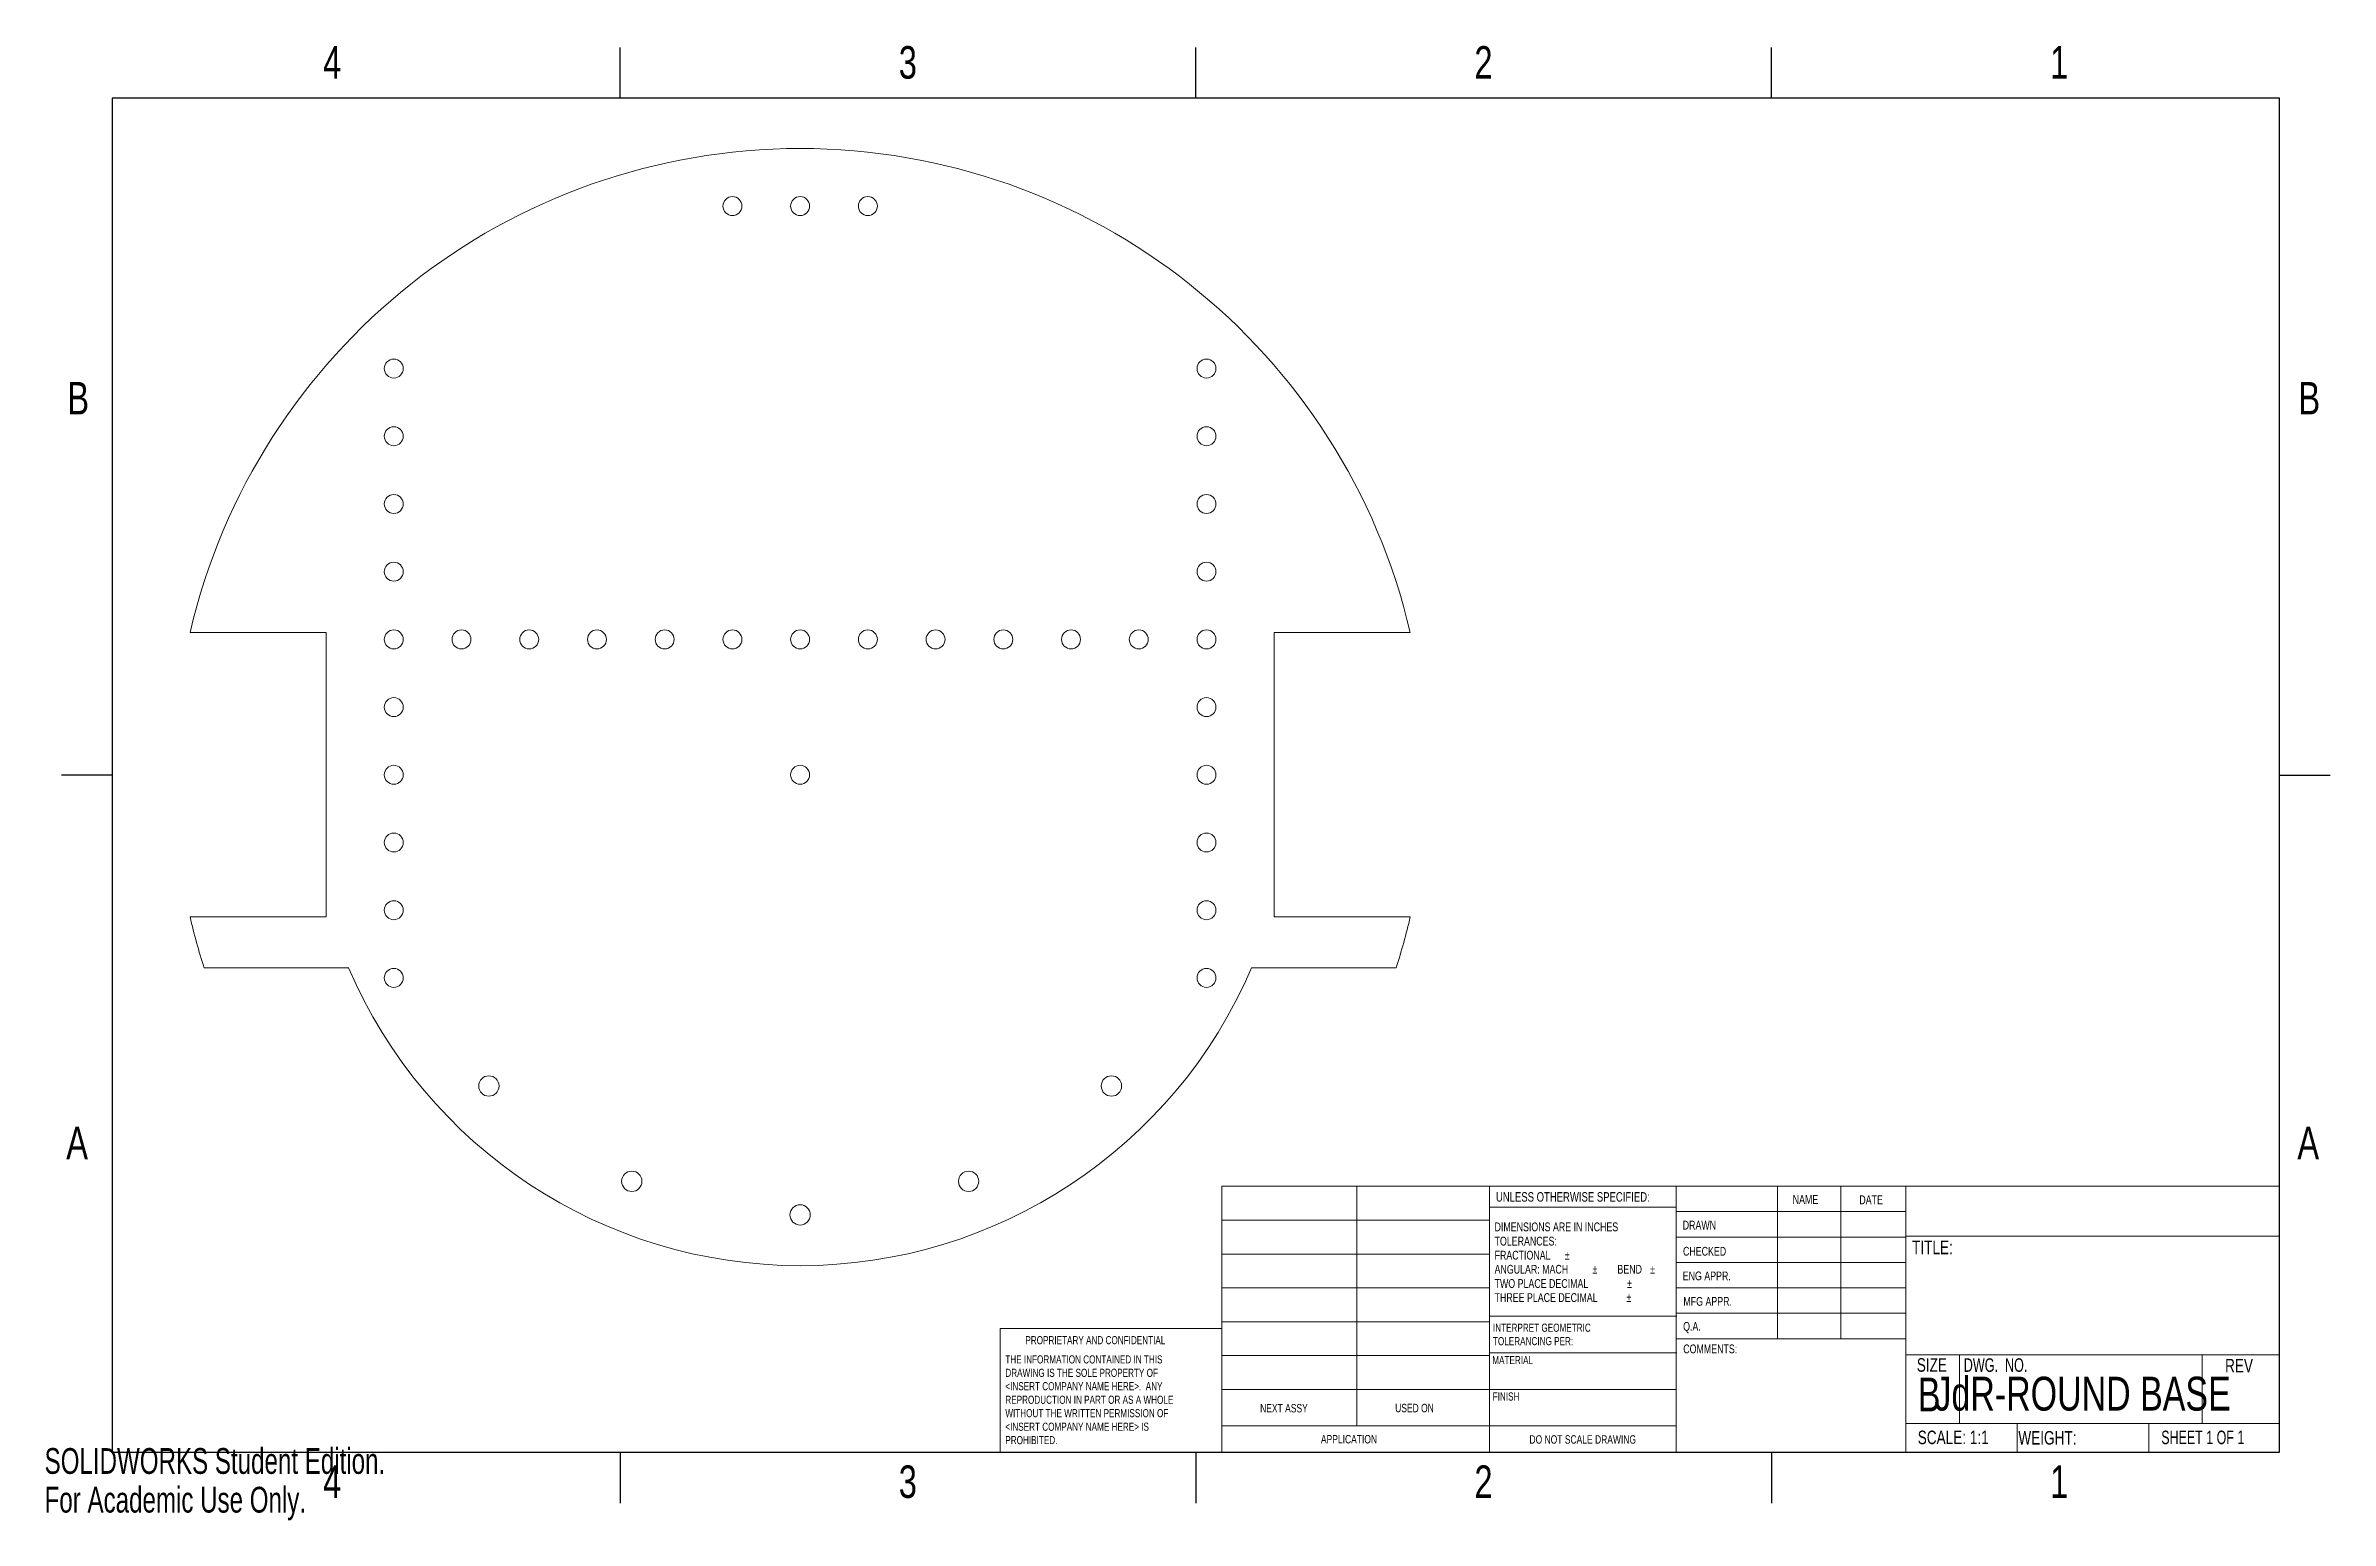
# Model space of a CAD drawing. Header units: inches. Extents: x 0 to 16.9, y 0 to 10.9.
import ezdxf

# ---------------------------------------------------------------- set-up
doc = ezdxf.new("R2010")
doc.units = ezdxf.units.IN
doc.header["$MEASUREMENT"] = 0
doc.styles.add('SLDTEXTSTYLE0', font='TXT', dxfattribs={"width": 0.75})
doc.styles.add('SLDTEXTSTYLE1', font='TXT', dxfattribs={"width": 0.6875})
doc.styles.add('SLDTEXTSTYLE2', font='TXT', dxfattribs={"width": 0.694444})
doc.styles.add('SLDTEXTSTYLE3', font='TXT', dxfattribs={"width": 0.7})

# ---------------------------------------------------------------- blocks, each defined once
blk = doc.blocks.new('SW_NOTE_0')
at = {"color": 0, "linetype": 'Continuous', "lineweight": 0, "char_height": 0.06, "attachment_point": 1, "style": 'SLDTEXTSTYLE0'}
for s, insert in [('INTERPRET GEOMETRIC', (0, 0.077)), ('TOLERANCING PER:', (0, -0.022))]:
    blk.add_mtext(s, dxfattribs=dict(at, insert=insert))
blk = doc.blocks.new('SW_NOTE_1')
at = {"color": 0, "linetype": 'Continuous', "lineweight": 0, "char_height": 0.065, "attachment_point": 1, "style": 'SLDTEXTSTYLE0'}
for s, insert in [('DIMENSIONS ARE IN INCHES', (0, 0.084)), ('TOLERANCES:', (0, -0.021)), ('FRACTIONAL', (0, -0.125)), ('%%p', (0.518, -0.125)), ('ANGULAR: MACH', (0, -0.229)), ('TWO PLACE DECIMAL', (0, -0.334)), ('%%p', (0.723, -0.229)), ('BEND', (0.907, -0.229)), ('%%p', (1.148, -0.229)), ('THREE PLACE DECIMAL', (0, -0.438)), ('%%p', (0.974, -0.438)), ('%%p', (0.979, -0.334))]:
    blk.add_mtext(s, dxfattribs=dict(at, insert=insert))
blk = doc.blocks.new('SW_NOTE_2')
at = {"color": 0, "linetype": 'Continuous', "lineweight": 0, "char_height": 0.06, "attachment_point": 1, "style": 'SLDTEXTSTYLE0'}
for s, insert in [('THE INFORMATION CONTAINED IN THIS', (0, 0.077)), ('<INSERT COMPANY NAME HERE>.  ANY', (0, -0.121)), ('DRAWING IS THE SOLE PROPERTY OF', (0, -0.022)), ('WITHOUT THE WRITTEN PERMISSION OF', (0, -0.32)), ('REPRODUCTION IN PART OR AS A WHOLE', (0, -0.221)), ('<INSERT COMPANY NAME HERE> IS', (0, -0.42)), ('PROHIBITED.', (0, -0.519))]:
    blk.add_mtext(s, dxfattribs=dict(at, insert=insert))

msp = doc.modelspace()

# ---------------------------------------------------------------- linework, layer by layer
at = {"color": 7, "linetype": 'Continuous'}
for p, q in [((4.25, 10.5), (4.25, 10.875)), ((8.5, 10.5), (8.5, 10.875)), ((12.75, 10.5), (12.75, 10.875)), ((0.5, 10.5), (0.5, 0.5)), ((16.5, 10.5), (0.5, 10.5)), ((16.5, 0.5), (16.5, 10.5)), ((0.5, 5.5), (0.125, 5.5)), ((16.5, 5.5), (16.875, 5.5)), ((0.5, 0.5), (16.5, 0.5)), ((4.25, 0.5), (4.25, 0.125)), ((8.5, 0.5), (8.5, 0.125)), ((12.75, 0.5), (12.75, 0.125))]:
    msp.add_line(p, q, dxfattribs=at)
at = {"color": 7, "linetype": 'Continuous', "lineweight": 15}
for p, q in [((2.078, 6.553), (1.074, 6.553)), ((2.078, 4.453), (2.078, 6.553)), ((9.078, 6.553), (10.082, 6.553)), ((9.078, 4.453), (9.078, 6.553)), ((1.074, 4.453), (2.078, 4.453)), ((10.082, 4.453), (9.078, 4.453)), ((2.245, 4.078), (1.178, 4.078)), ((8.911, 4.078), (9.978, 4.078))]:
    msp.add_line(p, q, dxfattribs=at)
at = {"color": 7, "linetype": 'Continuous', "lineweight": 0}
for p, q in [((8.691, 2.464), (16.5, 2.464)), ((8.691, 0.5), (8.691, 2.464)), ((9.689, 2.464), (9.689, 0.696)), ((10.668, 0.5), (10.668, 2.464)), ((12.045, 2.464), (12.045, 0.5)), ((12.794, 2.464), (12.794, 1.339)), ((13.262, 2.464), (13.262, 1.339)), ((13.741, 2.464), (13.741, 0.5)), ((16.5, 2.464), (16.5, 0.5)), ((8.691, 2.214), (10.668, 2.214)), ((12.045, 2.31), (10.668, 2.31)), ((12.045, 2.277), (13.741, 2.277)), ((12.045, 2.089), (13.741, 2.089)), ((13.741, 2.097), (16.5, 2.097)), ((8.691, 1.964), (10.668, 1.964)), ((12.045, 1.902), (13.741, 1.902)), ((8.691, 1.714), (10.668, 1.714)), ((13.741, 1.714), (12.045, 1.714)), ((13.741, 1.527), (12.045, 1.527)), ((7.054, 0.5), (7.054, 1.414)), ((8.691, 1.414), (7.054, 1.414)), ((8.691, 1.464), (10.668, 1.464)), ((10.668, 1.504), (12.05, 1.504)), ((8.691, 1.214), (10.668, 1.214)), ((10.668, 1.234), (12.05, 1.234)), ((13.741, 1.339), (12.05, 1.339)), ((13.741, 1.22), (16.5, 1.22)), ((14.137, 1.22), (14.137, 0.713)), ((15.928, 1.22), (15.928, 0.713)), ((8.691, 0.964), (10.668, 0.964)), ((10.668, 0.964), (12.045, 0.964)), ((8.691, 0.696), (12.045, 0.696)), ((13.741, 0.713), (16.5, 0.713)), ((14.564, 0.713), (14.564, 0.5)), ((15.536, 0.713), (15.536, 0.5)), ((16.5, 0.5), (7.054, 0.5))]:
    msp.add_line(p, q, dxfattribs=at)
at = {"color": 7, "linetype": 'Continuous', "lineweight": 15}
for centre, radius in [((5.078, 9.703), 0.07), ((5.578, 9.703), 0.07), ((6.078, 9.703), 0.07), ((2.578, 8.503), 0.07), ((8.578, 8.503), 0.07), ((2.578, 8.003), 0.07), ((8.578, 8.003), 0.07), ((2.578, 7.503), 0.07), ((8.578, 7.503), 0.07), ((2.578, 7.003), 0.07), ((8.578, 7.003), 0.07), ((2.578, 6.503), 0.07), ((3.078, 6.503), 0.07), ((3.578, 6.503), 0.07), ((4.078, 6.503), 0.07), ((4.578, 6.503), 0.07), ((5.078, 6.503), 0.07), ((5.578, 6.503), 0.07), ((6.078, 6.503), 0.07), ((6.578, 6.503), 0.07), ((7.078, 6.503), 0.07), ((7.578, 6.503), 0.07), ((8.078, 6.503), 0.07), ((8.578, 6.503), 0.07), ((2.578, 6.003), 0.07), ((8.578, 6.003), 0.07), ((2.578, 5.503), 0.07), ((5.578, 5.503), 0.07), ((8.578, 5.503), 0.07), ((2.578, 5.003), 0.07), ((8.578, 5.003), 0.07), ((2.578, 4.503), 0.07), ((8.578, 4.503), 0.07), ((2.578, 4.003), 0.07), ((8.578, 4.003), 0.07), ((3.28, 3.205), 0.075), ((7.876, 3.205), 0.075), ((4.335, 2.501), 0.075), ((6.822, 2.501), 0.075), ((5.578, 2.253), 0.075)]:
    msp.add_circle(centre, radius, dxfattribs=at)
for radius, start, end in [(4.625, 13.1221, 166.8779), (4.625, 193.1221, 197.9453), (4.625, 342.0547, 346.8779), (3.625, 203.1477, 336.8523)]:
    msp.add_arc((5.578, 5.503), radius, start, end, dxfattribs=at)

# ---------------------------------------------------------------- block references
at = {"color": 7, "linetype": 'Continuous', "lineweight": 0}
for name, p in [('SW_NOTE_1', (10.705, 2.113)), ('SW_NOTE_0', (10.693, 1.373)), ('SW_NOTE_2', (7.093, 1.139))]:
    msp.add_blockref(name, p, dxfattribs=at)

# ---------------------------------------------------------------- texts
for s, insert, char_height, attachment_point, style in [('4', (2.123, 10.884), 0.24, 2, 'SLDTEXTSTYLE0'), ('3', (6.373, 10.884), 0.24, 2, 'SLDTEXTSTYLE0'), ('2', (10.623, 10.884), 0.24, 2, 'SLDTEXTSTYLE0'), ('1', (14.873, 10.884), 0.24, 2, 'SLDTEXTSTYLE0'), ('B', (0.248, 8.404), 0.24, 2, 'SLDTEXTSTYLE0'), ('B', (16.72, 8.404), 0.24, 2, 'SLDTEXTSTYLE0'), ('A', (0.24, 2.904), 0.24, 2, 'SLDTEXTSTYLE0'), ('A', (16.712, 2.904), 0.24, 2, 'SLDTEXTSTYLE0'), ('UNLESS OTHERWISE SPECIFIED:', (10.715, 2.421), 0.07, 1, 'SLDTEXTSTYLE0'), ('NAME', (12.906, 2.399), 0.065, 1, 'SLDTEXTSTYLE0'), ('DATE', (13.398, 2.397), 0.065, 1, 'SLDTEXTSTYLE0'), ('DRAWN', (12.094, 2.21), 0.065, 1, 'SLDTEXTSTYLE0'), ('TITLE:', (13.787, 2.063), 0.1, 1, 'SLDTEXTSTYLE0'), ('CHECKED', (12.096, 2.017), 0.065, 1, 'SLDTEXTSTYLE0'), ('ENG APPR.', (12.094, 1.835), 0.065, 1, 'SLDTEXTSTYLE0'), ('MFG APPR.', (12.099, 1.647), 0.065, 1, 'SLDTEXTSTYLE0'), ('PROPRIETARY AND CONFIDENTIAL', (7.241, 1.358), 0.06, 1, 'SLDTEXTSTYLE0'), ('Q.A.', (12.097, 1.462), 0.065, 1, 'SLDTEXTSTYLE0'), ('MATERIAL', (10.688, 1.211), 0.06, 1, 'SLDTEXTSTYLE0'), ('COMMENTS:', (12.098, 1.296), 0.065, 1, 'SLDTEXTSTYLE0'), ('SIZE', (13.822, 1.195), 0.1, 1, 'SLDTEXTSTYLE0'), ('DWG.  NO.', (14.169, 1.194), 0.1, 1, 'SLDTEXTSTYLE2'), ('REV', (16.098, 1.19), 0.1, 1, 'SLDTEXTSTYLE0'), ('B', (13.83, 1.052), 0.25, 1, 'SLDTEXTSTYLE0'), ('JdR-ROUND BASE', (15.046, 1.058), 0.25, 2, 'SLDTEXTSTYLE0'), ('NEXT ASSY', (8.974, 0.857), 0.0625, 1, 'SLDTEXTSTYLE0'), ('USED ON', (9.971, 0.858), 0.0625, 1, 'SLDTEXTSTYLE0'), ('FINISH', (10.691, 0.942), 0.06, 1, 'SLDTEXTSTYLE0'), ('APPLICATION', (9.423, 0.628), 0.0625, 1, 'SLDTEXTSTYLE0'), ('DO NOT SCALE DRAWING', (11.356, 0.626), 0.0625, 2, 'SLDTEXTSTYLE0'), ('SCALE: 1:1', (13.829, 0.66), 0.1, 1, 'SLDTEXTSTYLE0'), ('WEIGHT:', (14.572, 0.657), 0.1, 1, 'SLDTEXTSTYLE0'), ('SHEET 1 OF 1', (15.627, 0.66), 0.1, 1, 'SLDTEXTSTYLE1'), ('4', (2.123, 0.403), 0.24, 2, 'SLDTEXTSTYLE0'), ('3', (6.373, 0.403), 0.24, 2, 'SLDTEXTSTYLE0'), ('2', (10.623, 0.403), 0.24, 2, 'SLDTEXTSTYLE0'), ('1', (14.873, 0.403), 0.24, 2, 'SLDTEXTSTYLE0')]:
    msp.add_mtext(s, dxfattribs=dict(at, insert=insert, char_height=char_height, attachment_point=attachment_point, style=style))
at = {"color": 7, "linetype": 'Continuous', "char_height": 0.1903, "attachment_point": 1, "style": 'SLDTEXTSTYLE3'}
for s, insert in [('SOLIDWORKS Student Edition.', (0, 0.531)), ('For Academic Use Only.', (0, 0.245))]:
    msp.add_mtext(s, dxfattribs=dict(at, insert=insert))

doc.saveas('drawing.dxf')
